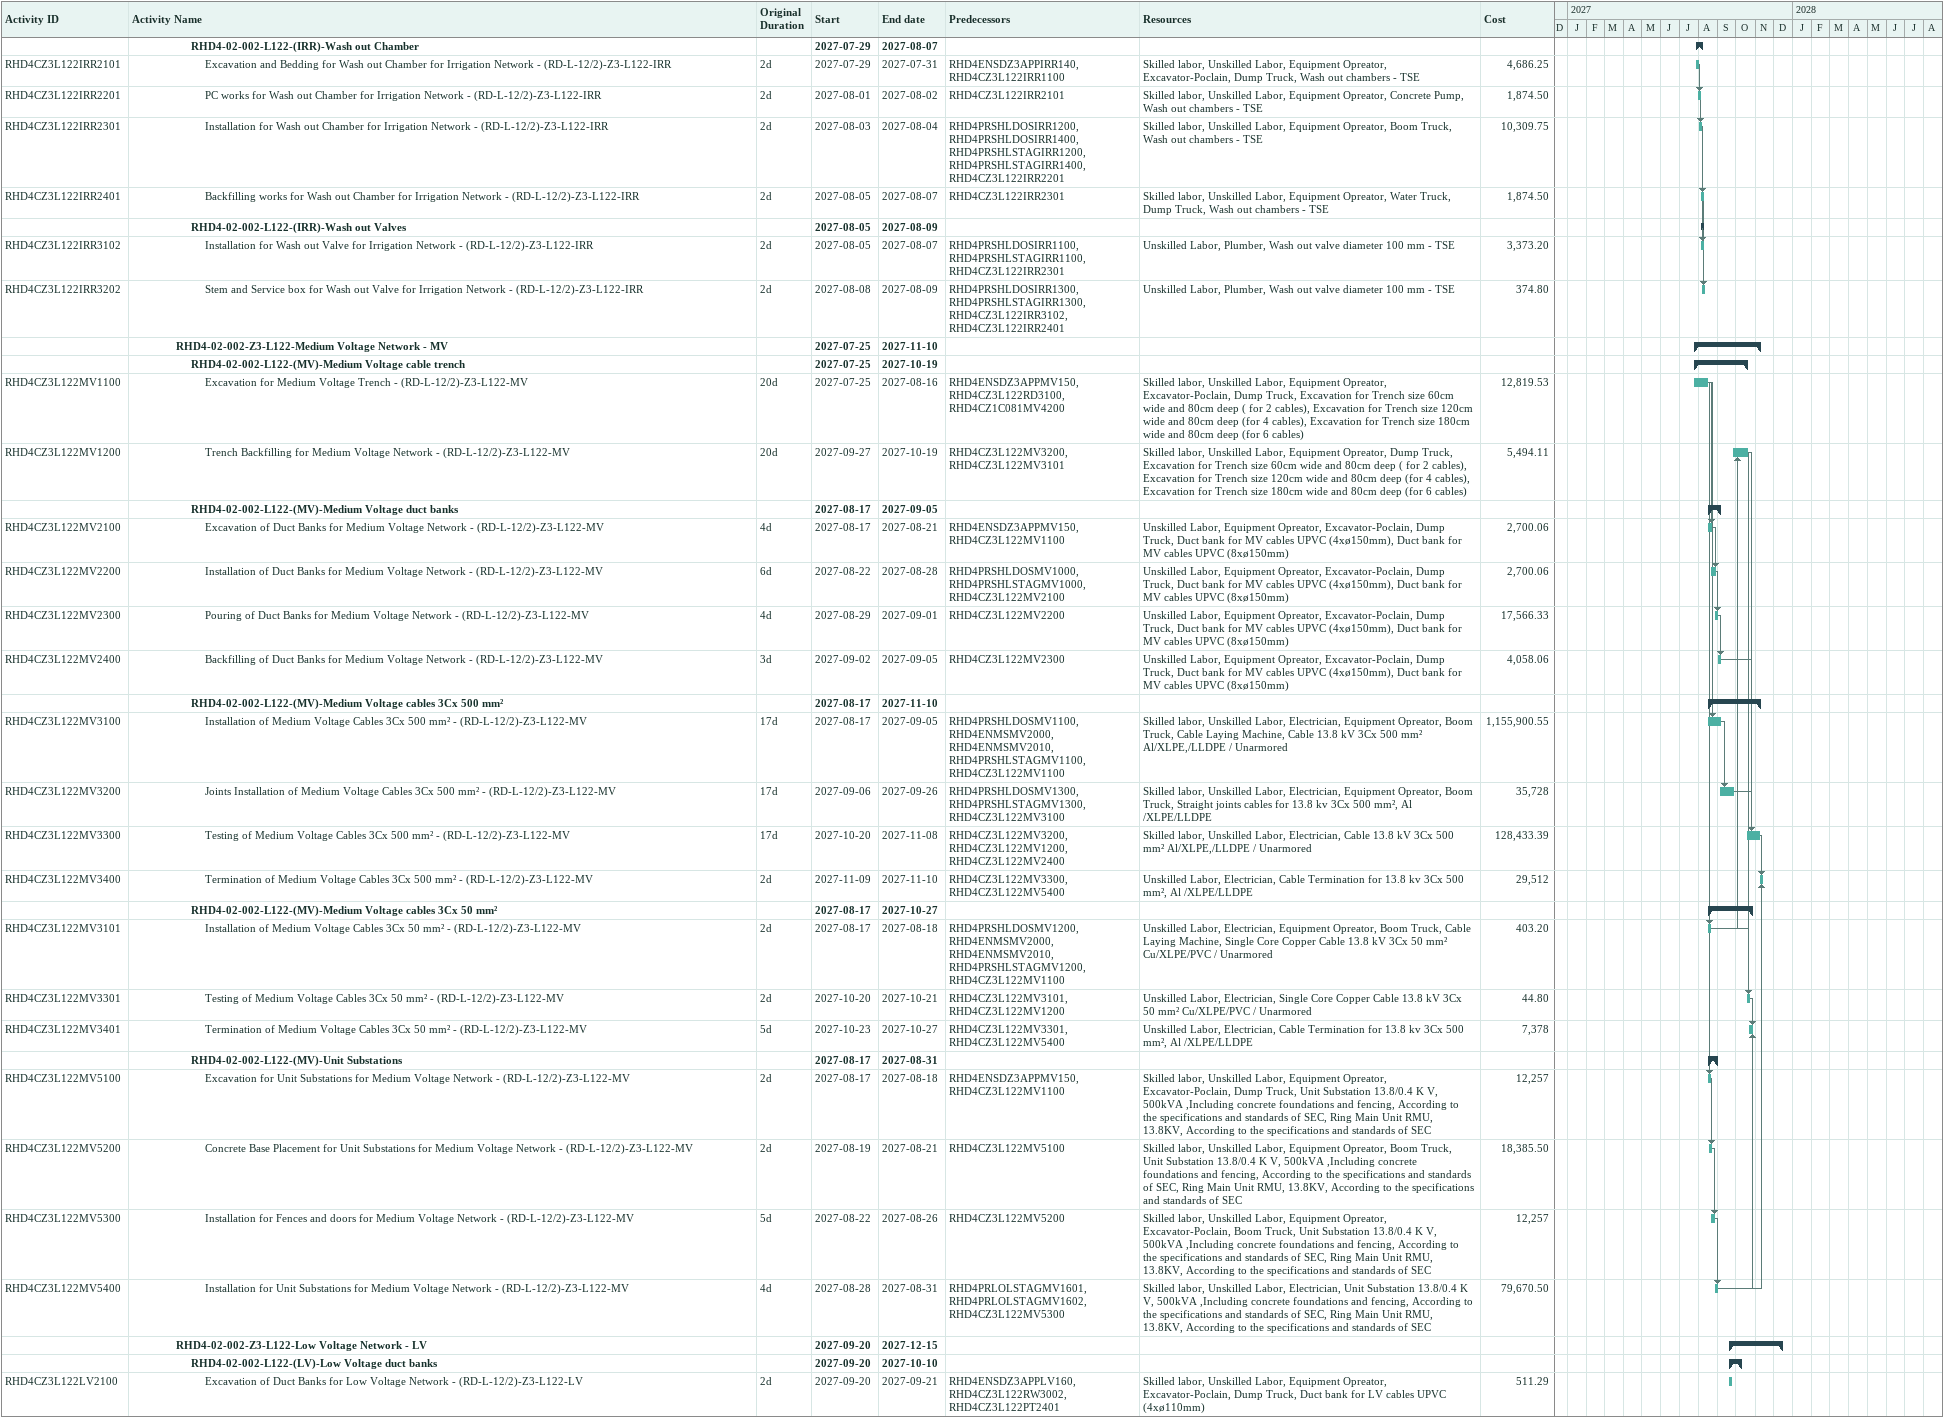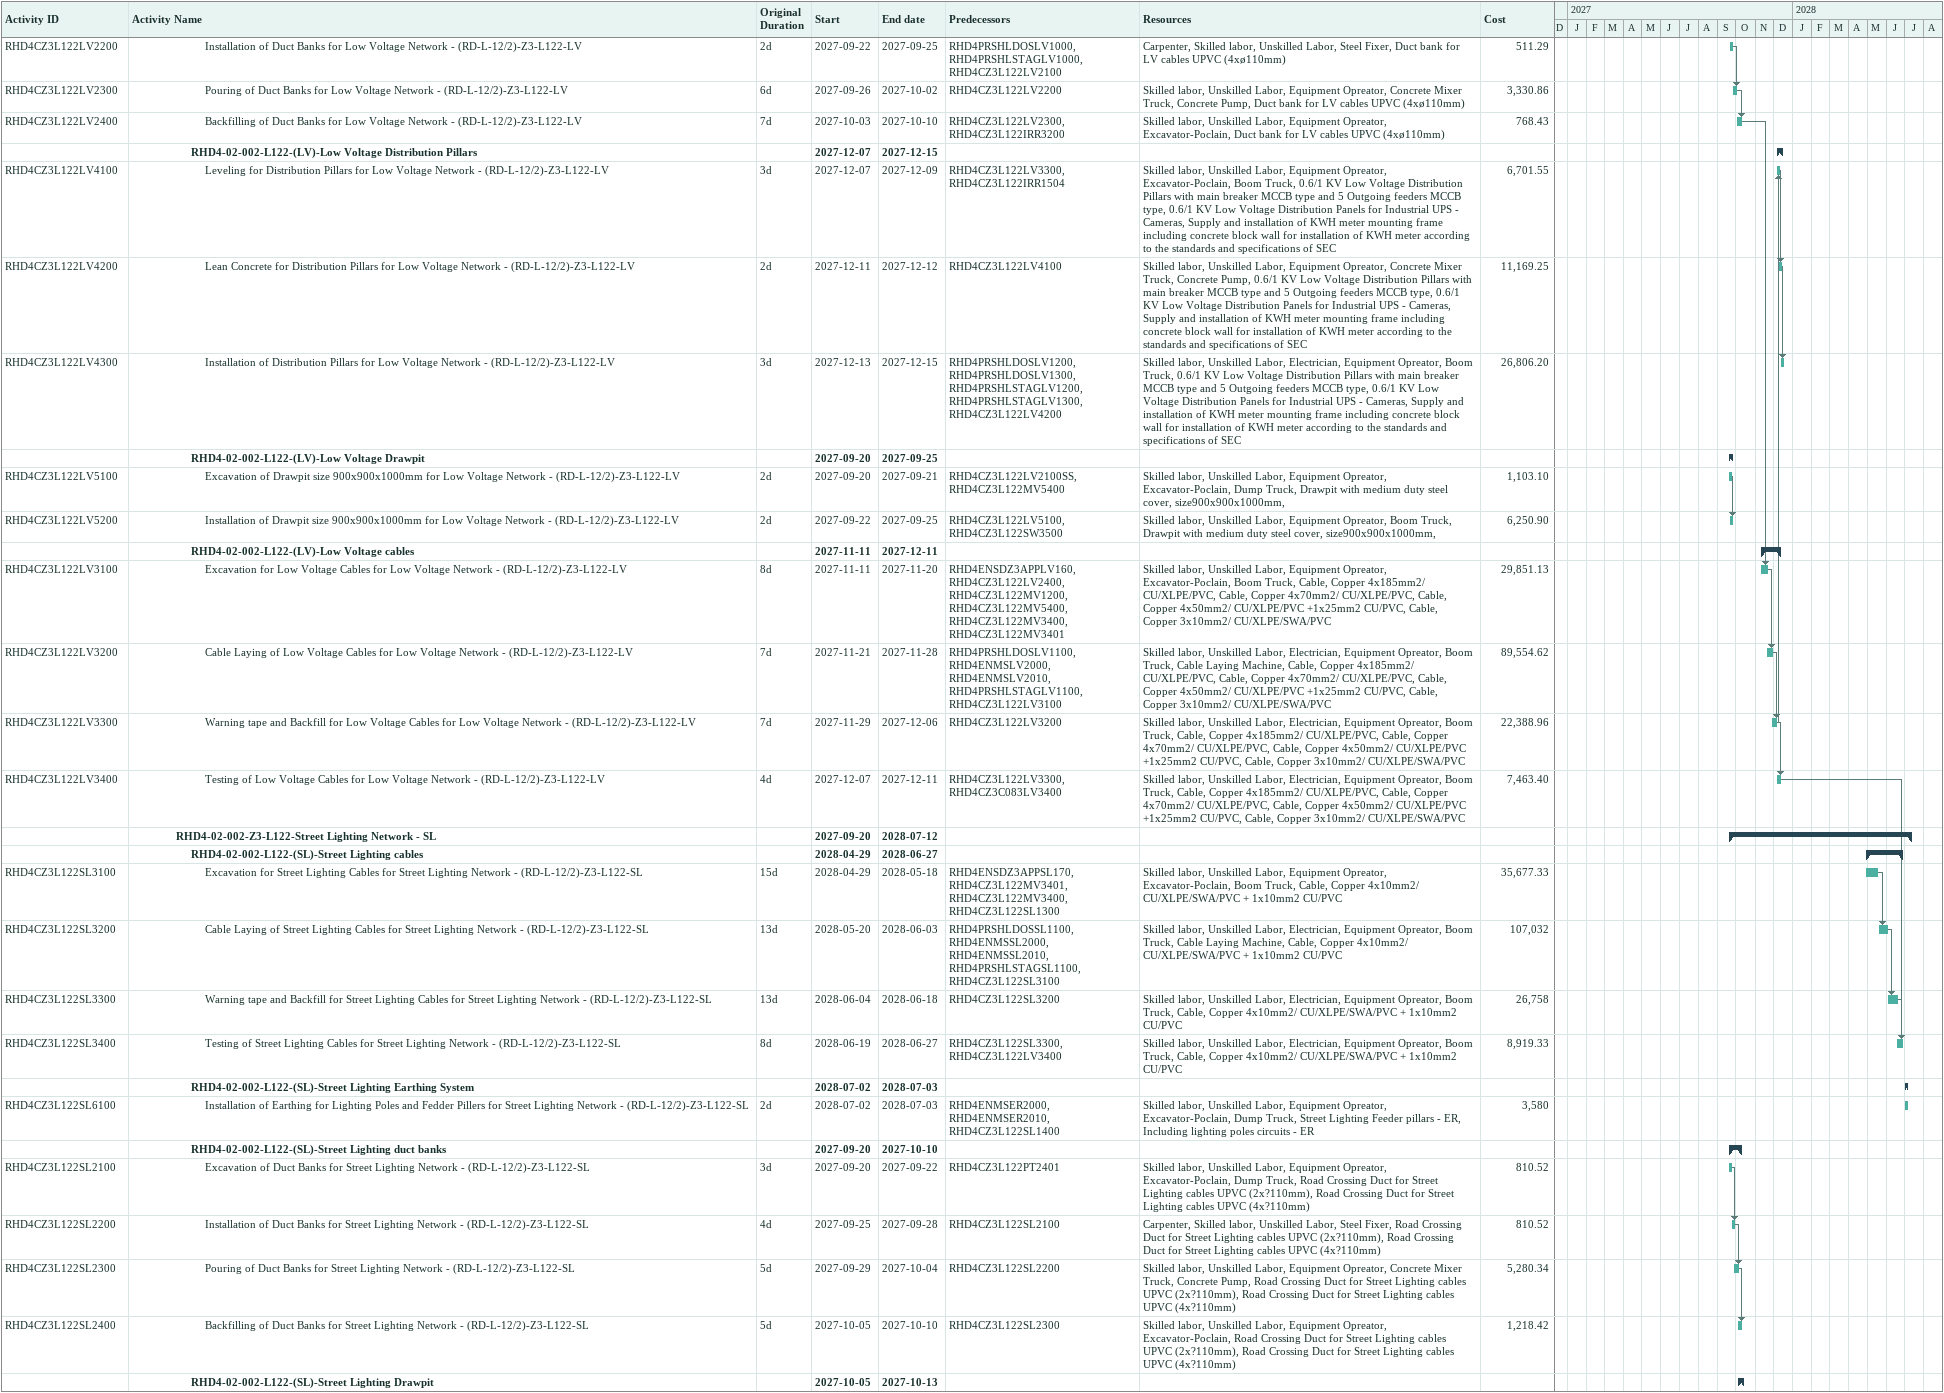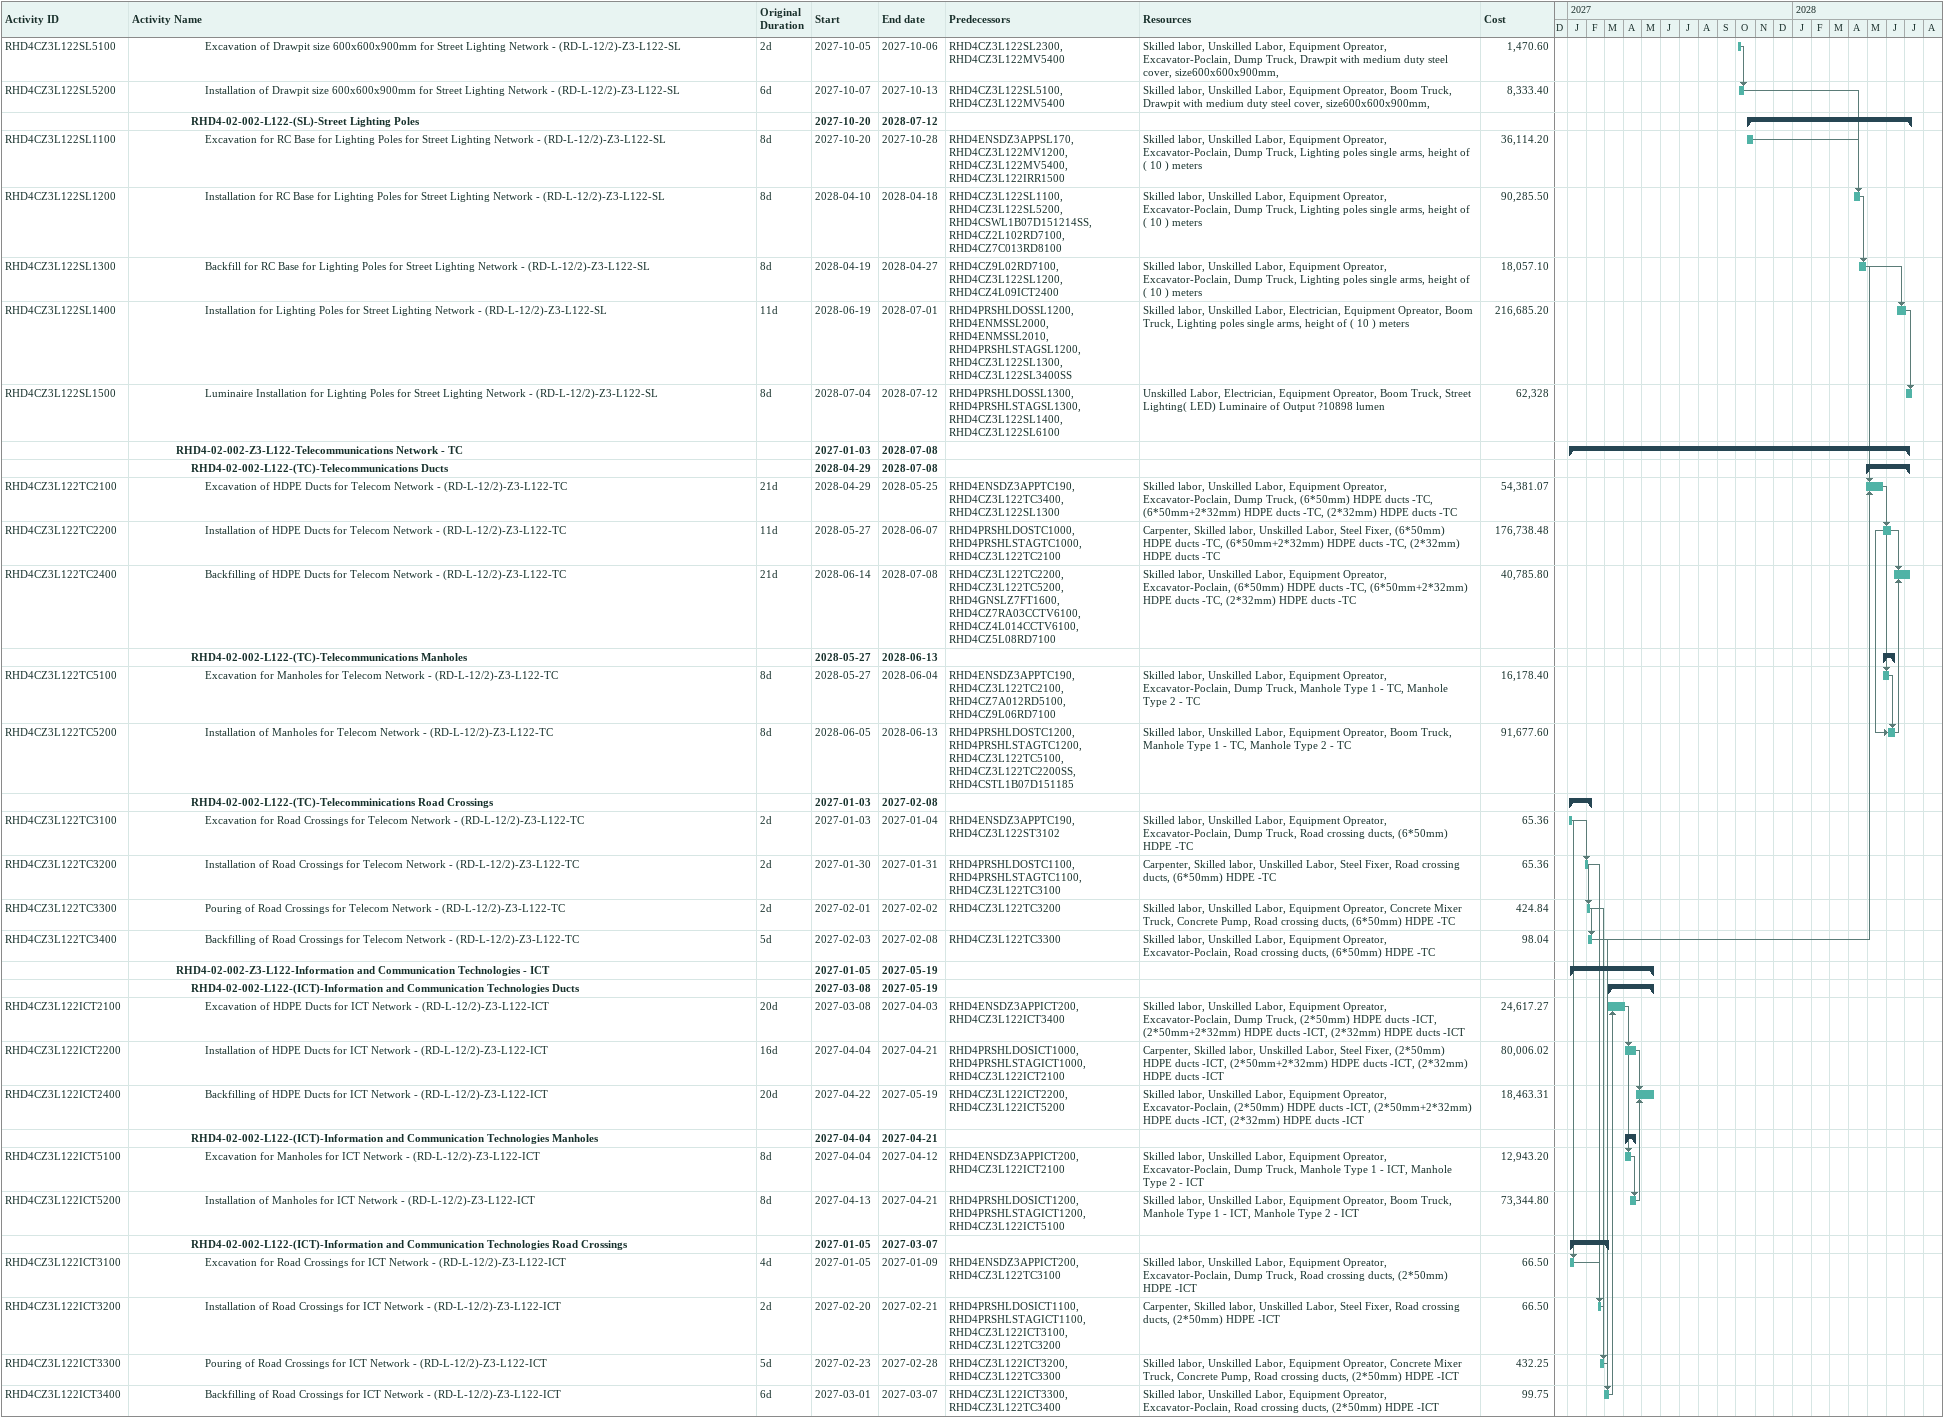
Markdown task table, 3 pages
| ID | Level | Task | Original duration | Start | Finish | Predecessors | Resources | Cost |
|---|---|---|---|---|---|---|---|---|
|  | 5 | **RHD4-02-002-L122-(IRR)-Wash out Chamber** |  | 2027-07-29 | 2027-08-07 |  |  |  |
| RHD4CZ3L122IRR2101 | 6 | Excavation and Bedding for Wash out Chamber for Irrigation Network - (RD-L-12/2)-Z3-L122-IRR | 2d | 2027-07-29 | 2027-07-31 | RHD4ENSDZ3APPIRR140, RHD4CZ3L122IRR1100 | Skilled labor, Unskilled Labor, Equipment Opreator, Excavator-Poclain, Dump Truck, Wash out chambers - TSE | 4686.25 |
| RHD4CZ3L122IRR2201 | 6 | PC works for Wash out Chamber for Irrigation Network - (RD-L-12/2)-Z3-L122-IRR | 2d | 2027-08-01 | 2027-08-02 | RHD4CZ3L122IRR2101 | Skilled labor, Unskilled Labor, Equipment Opreator, Concrete Pump, Wash out chambers - TSE | 1874.50 |
| RHD4CZ3L122IRR2301 | 6 | Installation for Wash out Chamber for Irrigation Network - (RD-L-12/2)-Z3-L122-IRR | 2d | 2027-08-03 | 2027-08-04 | RHD4PRSHLDOSIRR1200, RHD4PRSHLDOSIRR1400, RHD4PRSHLSTAGIRR1200, RHD4PRSHLSTAGIRR1400, RHD4CZ3L122IRR2201 | Skilled labor, Unskilled Labor, Equipment Opreator, Boom Truck, Wash out chambers - TSE | 10309.75 |
| RHD4CZ3L122IRR2401 | 6 | Backfilling works for Wash out Chamber for Irrigation Network - (RD-L-12/2)-Z3-L122-IRR | 2d | 2027-08-05 | 2027-08-07 | RHD4CZ3L122IRR2301 | Skilled labor, Unskilled Labor, Equipment Opreator, Water Truck, Dump Truck, Wash out chambers - TSE | 1874.50 |
|  | 5 | **RHD4-02-002-L122-(IRR)-Wash out Valves** |  | 2027-08-05 | 2027-08-09 |  |  |  |
| RHD4CZ3L122IRR3102 | 6 | Installation for Wash out Valve for Irrigation Network - (RD-L-12/2)-Z3-L122-IRR | 2d | 2027-08-05 | 2027-08-07 | RHD4PRSHLDOSIRR1100, RHD4PRSHLSTAGIRR1100, RHD4CZ3L122IRR2301 | Unskilled Labor, Plumber, Wash out valve diameter 100 mm - TSE | 3373.20 |
| RHD4CZ3L122IRR3202 | 6 | Stem and Service box for Wash out Valve for Irrigation Network - (RD-L-12/2)-Z3-L122-IRR | 2d | 2027-08-08 | 2027-08-09 | RHD4PRSHLDOSIRR1300, RHD4PRSHLSTAGIRR1300, RHD4CZ3L122IRR3102, RHD4CZ3L122IRR2401 | Unskilled Labor, Plumber, Wash out valve diameter 100 mm - TSE | 374.80 |
|  | 4 | **RHD4-02-002-Z3-L122-Medium Voltage Network - MV** |  | 2027-07-25 | 2027-11-10 |  |  |  |
|  | 5 | **RHD4-02-002-L122-(MV)-Medium Voltage cable trench** |  | 2027-07-25 | 2027-10-19 |  |  |  |
| RHD4CZ3L122MV1100 | 6 | Excavation for Medium Voltage Trench - (RD-L-12/2)-Z3-L122-MV | 20d | 2027-07-25 | 2027-08-16 | RHD4ENSDZ3APPMV150, RHD4CZ3L122RD3100, RHD4CZ1C081MV4200 | Skilled labor, Unskilled Labor, Equipment Opreator, Excavator-Poclain, Dump Truck, Excavation for Trench size 60cm wide and 80cm deep ( for 2 cables), Excavation for Trench size 120cm wide and 80cm deep (for 4 cables), Excavation for Trench size 180cm wide and 80cm deep (for 6 cables) | 12819.53 |
| RHD4CZ3L122MV1200 | 6 | Trench Backfilling for Medium Voltage Network - (RD-L-12/2)-Z3-L122-MV | 20d | 2027-09-27 | 2027-10-19 | RHD4CZ3L122MV3200, RHD4CZ3L122MV3101 | Skilled labor, Unskilled Labor, Equipment Opreator, Dump Truck, Excavation for Trench size 60cm wide and 80cm deep ( for 2 cables), Excavation for Trench size 120cm wide and 80cm deep (for 4 cables), Excavation for Trench size 180cm wide and 80cm deep (for 6 cables) | 5494.11 |
|  | 5 | **RHD4-02-002-L122-(MV)-Medium Voltage duct banks** |  | 2027-08-17 | 2027-09-05 |  |  |  |
| RHD4CZ3L122MV2100 | 6 | Excavation of Duct Banks for Medium Voltage Network - (RD-L-12/2)-Z3-L122-MV | 4d | 2027-08-17 | 2027-08-21 | RHD4ENSDZ3APPMV150, RHD4CZ3L122MV1100 | Unskilled Labor, Equipment Opreator, Excavator-Poclain, Dump Truck, Duct bank for MV cables UPVC (4xø150mm), Duct bank for MV cables UPVC (8xø150mm) | 2700.06 |
| RHD4CZ3L122MV2200 | 6 | Installation of Duct Banks for Medium Voltage Network - (RD-L-12/2)-Z3-L122-MV | 6d | 2027-08-22 | 2027-08-28 | RHD4PRSHLDOSMV1000, RHD4PRSHLSTAGMV1000, RHD4CZ3L122MV2100 | Unskilled Labor, Equipment Opreator, Excavator-Poclain, Dump Truck, Duct bank for MV cables UPVC (4xø150mm), Duct bank for MV cables UPVC (8xø150mm) | 2700.06 |
| RHD4CZ3L122MV2300 | 6 | Pouring of Duct Banks for Medium Voltage Network - (RD-L-12/2)-Z3-L122-MV | 4d | 2027-08-29 | 2027-09-01 | RHD4CZ3L122MV2200 | Unskilled Labor, Equipment Opreator, Excavator-Poclain, Dump Truck, Duct bank for MV cables UPVC (4xø150mm), Duct bank for MV cables UPVC (8xø150mm) | 17566.33 |
| RHD4CZ3L122MV2400 | 6 | Backfilling of Duct Banks for Medium Voltage Network - (RD-L-12/2)-Z3-L122-MV | 3d | 2027-09-02 | 2027-09-05 | RHD4CZ3L122MV2300 | Unskilled Labor, Equipment Opreator, Excavator-Poclain, Dump Truck, Duct bank for MV cables UPVC (4xø150mm), Duct bank for MV cables UPVC (8xø150mm) | 4058.06 |
|  | 5 | **RHD4-02-002-L122-(MV)-Medium Voltage cables 3Cx 500 mm²** |  | 2027-08-17 | 2027-11-10 |  |  |  |
| RHD4CZ3L122MV3100 | 6 | Installation of Medium Voltage Cables 3Cx 500 mm² - (RD-L-12/2)-Z3-L122-MV | 17d | 2027-08-17 | 2027-09-05 | RHD4PRSHLDOSMV1100, RHD4ENMSMV2000, RHD4ENMSMV2010, RHD4PRSHLSTAGMV1100, RHD4CZ3L122MV1100 | Skilled labor, Unskilled Labor, Electrician, Equipment Opreator, Boom Truck, Cable Laying Machine, Cable 13.8 kV 3Cx 500 mm² Al/XLPE,/LLDPE / Unarmored | 1155900.55 |
| RHD4CZ3L122MV3200 | 6 | Joints Installation of Medium Voltage Cables 3Cx 500 mm² - (RD-L-12/2)-Z3-L122-MV | 17d | 2027-09-06 | 2027-09-26 | RHD4PRSHLDOSMV1300, RHD4PRSHLSTAGMV1300, RHD4CZ3L122MV3100 | Skilled labor, Unskilled Labor, Electrician, Equipment Opreator, Boom Truck, Straight joints cables for 13.8 kv 3Cx 500 mm², Al /XLPE/LLDPE | 35728 |
| RHD4CZ3L122MV3300 | 6 | Testing of Medium Voltage Cables 3Cx 500 mm² - (RD-L-12/2)-Z3-L122-MV | 17d | 2027-10-20 | 2027-11-08 | RHD4CZ3L122MV3200, RHD4CZ3L122MV1200, RHD4CZ3L122MV2400 | Skilled labor, Unskilled Labor, Electrician, Cable 13.8 kV 3Cx 500 mm² Al/XLPE,/LLDPE / Unarmored | 128433.39 |
| RHD4CZ3L122MV3400 | 6 | Termination of Medium Voltage Cables 3Cx 500 mm² - (RD-L-12/2)-Z3-L122-MV | 2d | 2027-11-09 | 2027-11-10 | RHD4CZ3L122MV3300, RHD4CZ3L122MV5400 | Unskilled Labor, Electrician, Cable Termination for 13.8 kv 3Cx 500 mm², Al /XLPE/LLDPE | 29512 |
|  | 5 | **RHD4-02-002-L122-(MV)-Medium Voltage cables 3Cx 50 mm²** |  | 2027-08-17 | 2027-10-27 |  |  |  |
| RHD4CZ3L122MV3101 | 6 | Installation of Medium Voltage Cables 3Cx 50 mm² - (RD-L-12/2)-Z3-L122-MV | 2d | 2027-08-17 | 2027-08-18 | RHD4PRSHLDOSMV1200, RHD4ENMSMV2000, RHD4ENMSMV2010, RHD4PRSHLSTAGMV1200, RHD4CZ3L122MV1100 | Unskilled Labor, Electrician, Equipment Opreator, Boom Truck, Cable Laying Machine, Single Core Copper Cable 13.8 kV 3Cx 50 mm² Cu/XLPE/PVC / Unarmored | 403.20 |
| RHD4CZ3L122MV3301 | 6 | Testing of Medium Voltage Cables 3Cx 50 mm² - (RD-L-12/2)-Z3-L122-MV | 2d | 2027-10-20 | 2027-10-21 | RHD4CZ3L122MV3101, RHD4CZ3L122MV1200 | Unskilled Labor, Electrician, Single Core Copper Cable 13.8 kV 3Cx 50 mm² Cu/XLPE/PVC / Unarmored | 44.80 |
| RHD4CZ3L122MV3401 | 6 | Termination of Medium Voltage Cables 3Cx 50 mm² - (RD-L-12/2)-Z3-L122-MV | 5d | 2027-10-23 | 2027-10-27 | RHD4CZ3L122MV3301, RHD4CZ3L122MV5400 | Unskilled Labor, Electrician, Cable Termination for 13.8 kv 3Cx 500 mm², Al /XLPE/LLDPE | 7378 |
|  | 5 | **RHD4-02-002-L122-(MV)-Unit Substations** |  | 2027-08-17 | 2027-08-31 |  |  |  |
| RHD4CZ3L122MV5100 | 6 | Excavation for Unit Substations for Medium Voltage Network - (RD-L-12/2)-Z3-L122-MV | 2d | 2027-08-17 | 2027-08-18 | RHD4ENSDZ3APPMV150, RHD4CZ3L122MV1100 | Skilled labor, Unskilled Labor, Equipment Opreator, Excavator-Poclain, Dump Truck, Unit Substation 13.8/0.4 K V, 500kVA ,Including concrete foundations and fencing, According to the specifications and standards of SEC, Ring Main Unit RMU, 13.8KV, According to the specifications and standards of SEC | 12257 |
| RHD4CZ3L122MV5200 | 6 | Concrete Base Placement for Unit Substations for Medium Voltage Network - (RD-L-12/2)-Z3-L122-MV | 2d | 2027-08-19 | 2027-08-21 | RHD4CZ3L122MV5100 | Skilled labor, Unskilled Labor, Equipment Opreator, Boom Truck, Unit Substation 13.8/0.4 K V, 500kVA ,Including concrete foundations and fencing, According to the specifications and standards of SEC, Ring Main Unit RMU, 13.8KV, According to the specifications and standards of SEC | 18385.50 |
| RHD4CZ3L122MV5300 | 6 | Installation for Fences and doors for Medium Voltage Network - (RD-L-12/2)-Z3-L122-MV | 5d | 2027-08-22 | 2027-08-26 | RHD4CZ3L122MV5200 | Skilled labor, Unskilled Labor, Equipment Opreator, Excavator-Poclain, Boom Truck, Unit Substation 13.8/0.4 K V, 500kVA ,Including concrete foundations and fencing, According to the specifications and standards of SEC, Ring Main Unit RMU, 13.8KV, According to the specifications and standards of SEC | 12257 |
| RHD4CZ3L122MV5400 | 6 | Installation for Unit Substations for Medium Voltage Network - (RD-L-12/2)-Z3-L122-MV | 4d | 2027-08-28 | 2027-08-31 | RHD4PRLOLSTAGMV1601, RHD4PRLOLSTAGMV1602, RHD4CZ3L122MV5300 | Skilled labor, Unskilled Labor, Electrician, Unit Substation 13.8/0.4 K V, 500kVA ,Including concrete foundations and fencing, According to the specifications and standards of SEC, Ring Main Unit RMU, 13.8KV, According to the specifications and standards of SEC | 79670.50 |
|  | 4 | **RHD4-02-002-Z3-L122-Low Voltage Network - LV** |  | 2027-09-20 | 2027-12-15 |  |  |  |
|  | 5 | **RHD4-02-002-L122-(LV)-Low Voltage duct banks** |  | 2027-09-20 | 2027-10-10 |  |  |  |
| RHD4CZ3L122LV2100 | 6 | Excavation of Duct Banks for Low Voltage Network - (RD-L-12/2)-Z3-L122-LV | 2d | 2027-09-20 | 2027-09-21 | RHD4ENSDZ3APPLV160, RHD4CZ3L122RW3002, RHD4CZ3L122PT2401 | Skilled labor, Unskilled Labor, Equipment Opreator, Excavator-Poclain, Dump Truck, Duct bank for LV cables UPVC (4xø110mm) | 511.29 |
| RHD4CZ3L122LV2200 | 6 | Installation of Duct Banks for Low Voltage Network - (RD-L-12/2)-Z3-L122-LV | 2d | 2027-09-22 | 2027-09-25 | RHD4PRSHLDOSLV1000, RHD4PRSHLSTAGLV1000, RHD4CZ3L122LV2100 | Carpenter, Skilled labor, Unskilled Labor, Steel Fixer, Duct bank for LV cables UPVC (4xø110mm) | 511.29 |
| RHD4CZ3L122LV2300 | 6 | Pouring of Duct Banks for Low Voltage Network - (RD-L-12/2)-Z3-L122-LV | 6d | 2027-09-26 | 2027-10-02 | RHD4CZ3L122LV2200 | Skilled labor, Unskilled Labor, Equipment Opreator, Concrete Mixer Truck, Concrete Pump, Duct bank for LV cables UPVC (4xø110mm) | 3330.86 |
| RHD4CZ3L122LV2400 | 6 | Backfilling of Duct Banks for Low Voltage Network - (RD-L-12/2)-Z3-L122-LV | 7d | 2027-10-03 | 2027-10-10 | RHD4CZ3L122LV2300, RHD4CZ3L122IRR3200 | Skilled labor, Unskilled Labor, Equipment Opreator, Excavator-Poclain, Duct bank for LV cables UPVC (4xø110mm) | 768.43 |
|  | 5 | **RHD4-02-002-L122-(LV)-Low Voltage Distribution Pillars** |  | 2027-12-07 | 2027-12-15 |  |  |  |
| RHD4CZ3L122LV4100 | 6 | Leveling for Distribution Pillars for Low Voltage Network - (RD-L-12/2)-Z3-L122-LV | 3d | 2027-12-07 | 2027-12-09 | RHD4CZ3L122LV3300, RHD4CZ3L122IRR1504 | Skilled labor, Unskilled Labor, Equipment Opreator, Excavator-Poclain, Boom Truck, 0.6/1 KV Low Voltage Distribution Pillars with main breaker MCCB type and 5 Outgoing feeders MCCB type, 0.6/1 KV Low Voltage Distribution Panels for Industrial UPS - Cameras, Supply and installation of KWH meter mounting frame including concrete block wall for installation of KWH meter according to the standards and specifications of SEC | 6701.55 |
| RHD4CZ3L122LV4200 | 6 | Lean Concrete for Distribution Pillars for Low Voltage Network - (RD-L-12/2)-Z3-L122-LV | 2d | 2027-12-11 | 2027-12-12 | RHD4CZ3L122LV4100 | Skilled labor, Unskilled Labor, Equipment Opreator, Concrete Mixer Truck, Concrete Pump, 0.6/1 KV Low Voltage Distribution Pillars with main breaker MCCB type and 5 Outgoing feeders MCCB type, 0.6/1 KV Low Voltage Distribution Panels for Industrial UPS - Cameras, Supply and installation of KWH meter mounting frame including concrete block wall for installation of KWH meter according to the standards and specifications of SEC | 11169.25 |
| RHD4CZ3L122LV4300 | 6 | Installation of Distribution Pillars for Low Voltage Network - (RD-L-12/2)-Z3-L122-LV | 3d | 2027-12-13 | 2027-12-15 | RHD4PRSHLDOSLV1200, RHD4PRSHLDOSLV1300, RHD4PRSHLSTAGLV1200, RHD4PRSHLSTAGLV1300, RHD4CZ3L122LV4200 | Skilled labor, Unskilled Labor, Electrician, Equipment Opreator, Boom Truck, 0.6/1 KV Low Voltage Distribution Pillars with main breaker MCCB type and 5 Outgoing feeders MCCB type, 0.6/1 KV Low Voltage Distribution Panels for Industrial UPS - Cameras, Supply and installation of KWH meter mounting frame including concrete block wall for installation of KWH meter according to the standards and specifications of SEC | 26806.20 |
|  | 5 | **RHD4-02-002-L122-(LV)-Low Voltage Drawpit** |  | 2027-09-20 | 2027-09-25 |  |  |  |
| RHD4CZ3L122LV5100 | 6 | Excavation of Drawpit size 900x900x1000mm for Low Voltage Network - (RD-L-12/2)-Z3-L122-LV | 2d | 2027-09-20 | 2027-09-21 | RHD4CZ3L122LV2100SS, RHD4CZ3L122MV5400 | Skilled labor, Unskilled Labor, Equipment Opreator, Excavator-Poclain, Dump Truck, Drawpit with medium duty steel cover, size900x900x1000mm, | 1103.10 |
| RHD4CZ3L122LV5200 | 6 | Installation of Drawpit size 900x900x1000mm for Low Voltage Network - (RD-L-12/2)-Z3-L122-LV | 2d | 2027-09-22 | 2027-09-25 | RHD4CZ3L122LV5100, RHD4CZ3L122SW3500 | Skilled labor, Unskilled Labor, Equipment Opreator, Boom Truck, Drawpit with medium duty steel cover, size900x900x1000mm, | 6250.90 |
|  | 5 | **RHD4-02-002-L122-(LV)-Low Voltage cables** |  | 2027-11-11 | 2027-12-11 |  |  |  |
| RHD4CZ3L122LV3100 | 6 | Excavation for Low Voltage Cables for Low Voltage Network - (RD-L-12/2)-Z3-L122-LV | 8d | 2027-11-11 | 2027-11-20 | RHD4ENSDZ3APPLV160, RHD4CZ3L122LV2400, RHD4CZ3L122MV1200, RHD4CZ3L122MV5400, RHD4CZ3L122MV3400, RHD4CZ3L122MV3401 | Skilled labor, Unskilled Labor, Equipment Opreator, Excavator-Poclain, Boom Truck, Cable, Copper 4x185mm2/ CU/XLPE/PVC, Cable, Copper 4x70mm2/ CU/XLPE/PVC, Cable, Copper 4x50mm2/ CU/XLPE/PVC +1x25mm2 CU/PVC, Cable, Copper 3x10mm2/ CU/XLPE/SWA/PVC | 29851.13 |
| RHD4CZ3L122LV3200 | 6 | Cable Laying of Low Voltage Cables for Low Voltage Network - (RD-L-12/2)-Z3-L122-LV | 7d | 2027-11-21 | 2027-11-28 | RHD4PRSHLDOSLV1100, RHD4ENMSLV2000, RHD4ENMSLV2010, RHD4PRSHLSTAGLV1100, RHD4CZ3L122LV3100 | Skilled labor, Unskilled Labor, Electrician, Equipment Opreator, Boom Truck, Cable Laying Machine, Cable, Copper 4x185mm2/ CU/XLPE/PVC, Cable, Copper 4x70mm2/ CU/XLPE/PVC, Cable, Copper 4x50mm2/ CU/XLPE/PVC +1x25mm2 CU/PVC, Cable, Copper 3x10mm2/ CU/XLPE/SWA/PVC | 89554.62 |
| RHD4CZ3L122LV3300 | 6 | Warning tape and Backfill for Low Voltage Cables for Low Voltage Network - (RD-L-12/2)-Z3-L122-LV | 7d | 2027-11-29 | 2027-12-06 | RHD4CZ3L122LV3200 | Skilled labor, Unskilled Labor, Electrician, Equipment Opreator, Boom Truck, Cable, Copper 4x185mm2/ CU/XLPE/PVC, Cable, Copper 4x70mm2/ CU/XLPE/PVC, Cable, Copper 4x50mm2/ CU/XLPE/PVC +1x25mm2 CU/PVC, Cable, Copper 3x10mm2/ CU/XLPE/SWA/PVC | 22388.96 |
| RHD4CZ3L122LV3400 | 6 | Testing of Low Voltage Cables for Low Voltage Network - (RD-L-12/2)-Z3-L122-LV | 4d | 2027-12-07 | 2027-12-11 | RHD4CZ3L122LV3300, RHD4CZ3C083LV3400 | Skilled labor, Unskilled Labor, Electrician, Equipment Opreator, Boom Truck, Cable, Copper 4x185mm2/ CU/XLPE/PVC, Cable, Copper 4x70mm2/ CU/XLPE/PVC, Cable, Copper 4x50mm2/ CU/XLPE/PVC +1x25mm2 CU/PVC, Cable, Copper 3x10mm2/ CU/XLPE/SWA/PVC | 7463.40 |
|  | 4 | **RHD4-02-002-Z3-L122-Street Lighting Network - SL** |  | 2027-09-20 | 2028-07-12 |  |  |  |
|  | 5 | **RHD4-02-002-L122-(SL)-Street Lighting cables** |  | 2028-04-29 | 2028-06-27 |  |  |  |
| RHD4CZ3L122SL3100 | 6 | Excavation for Street Lighting Cables for Street Lighting Network - (RD-L-12/2)-Z3-L122-SL | 15d | 2028-04-29 | 2028-05-18 | RHD4ENSDZ3APPSL170, RHD4CZ3L122MV3401, RHD4CZ3L122MV3400, RHD4CZ3L122SL1300 | Skilled labor, Unskilled Labor, Equipment Opreator, Excavator-Poclain, Boom Truck, Cable, Copper 4x10mm2/ CU/XLPE/SWA/PVC + 1x10mm2 CU/PVC | 35677.33 |
| RHD4CZ3L122SL3200 | 6 | Cable Laying of Street Lighting Cables for Street Lighting Network - (RD-L-12/2)-Z3-L122-SL | 13d | 2028-05-20 | 2028-06-03 | RHD4PRSHLDOSSL1100, RHD4ENMSSL2000, RHD4ENMSSL2010, RHD4PRSHLSTAGSL1100, RHD4CZ3L122SL3100 | Skilled labor, Unskilled Labor, Electrician, Equipment Opreator, Boom Truck, Cable Laying Machine, Cable, Copper 4x10mm2/ CU/XLPE/SWA/PVC + 1x10mm2 CU/PVC | 107032 |
| RHD4CZ3L122SL3300 | 6 | Warning tape and Backfill for Street Lighting Cables for Street Lighting Network - (RD-L-12/2)-Z3-L122-SL | 13d | 2028-06-04 | 2028-06-18 | RHD4CZ3L122SL3200 | Skilled labor, Unskilled Labor, Electrician, Equipment Opreator, Boom Truck, Cable, Copper 4x10mm2/ CU/XLPE/SWA/PVC + 1x10mm2 CU/PVC | 26758 |
| RHD4CZ3L122SL3400 | 6 | Testing of Street Lighting Cables for Street Lighting Network - (RD-L-12/2)-Z3-L122-SL | 8d | 2028-06-19 | 2028-06-27 | RHD4CZ3L122SL3300, RHD4CZ3L122LV3400 | Skilled labor, Unskilled Labor, Electrician, Equipment Opreator, Boom Truck, Cable, Copper 4x10mm2/ CU/XLPE/SWA/PVC + 1x10mm2 CU/PVC | 8919.33 |
|  | 5 | **RHD4-02-002-L122-(SL)-Street Lighting Earthing System** |  | 2028-07-02 | 2028-07-03 |  |  |  |
| RHD4CZ3L122SL6100 | 6 | Installation of Earthing for Lighting Poles and Fedder Pillers for Street Lighting Network - (RD-L-12/2)-Z3-L122-SL | 2d | 2028-07-02 | 2028-07-03 | RHD4ENMSER2000, RHD4ENMSER2010, RHD4CZ3L122SL1400 | Skilled labor, Unskilled Labor, Equipment Opreator, Excavator-Poclain, Dump Truck, Street Lighting Feeder pillars - ER, Including lighting poles circuits - ER | 3580 |
|  | 5 | **RHD4-02-002-L122-(SL)-Street Lighting duct banks** |  | 2027-09-20 | 2027-10-10 |  |  |  |
| RHD4CZ3L122SL2100 | 6 | Excavation of Duct Banks for Street Lighting Network - (RD-L-12/2)-Z3-L122-SL | 3d | 2027-09-20 | 2027-09-22 | RHD4CZ3L122PT2401 | Skilled labor, Unskilled Labor, Equipment Opreator, Excavator-Poclain, Dump Truck, Road Crossing Duct for Street Lighting cables UPVC (2x?110mm), Road Crossing Duct for Street Lighting cables UPVC (4x?110mm) | 810.52 |
| RHD4CZ3L122SL2200 | 6 | Installation of Duct Banks for Street Lighting Network - (RD-L-12/2)-Z3-L122-SL | 4d | 2027-09-25 | 2027-09-28 | RHD4CZ3L122SL2100 | Carpenter, Skilled labor, Unskilled Labor, Steel Fixer, Road Crossing Duct for Street Lighting cables UPVC (2x?110mm), Road Crossing Duct for Street Lighting cables UPVC (4x?110mm) | 810.52 |
| RHD4CZ3L122SL2300 | 6 | Pouring of Duct Banks for Street Lighting Network - (RD-L-12/2)-Z3-L122-SL | 5d | 2027-09-29 | 2027-10-04 | RHD4CZ3L122SL2200 | Skilled labor, Unskilled Labor, Equipment Opreator, Concrete Mixer Truck, Concrete Pump, Road Crossing Duct for Street Lighting cables UPVC (2x?110mm), Road Crossing Duct for Street Lighting cables UPVC (4x?110mm) | 5280.34 |
| RHD4CZ3L122SL2400 | 6 | Backfilling of Duct Banks for Street Lighting Network - (RD-L-12/2)-Z3-L122-SL | 5d | 2027-10-05 | 2027-10-10 | RHD4CZ3L122SL2300 | Skilled labor, Unskilled Labor, Equipment Opreator, Excavator-Poclain, Road Crossing Duct for Street Lighting cables UPVC (2x?110mm), Road Crossing Duct for Street Lighting cables UPVC (4x?110mm) | 1218.42 |
|  | 5 | **RHD4-02-002-L122-(SL)-Street Lighting Drawpit** |  | 2027-10-05 | 2027-10-13 |  |  |  |
| RHD4CZ3L122SL5100 | 6 | Excavation of Drawpit size 600x600x900mm for Street Lighting Network - (RD-L-12/2)-Z3-L122-SL | 2d | 2027-10-05 | 2027-10-06 | RHD4CZ3L122SL2300, RHD4CZ3L122MV5400 | Skilled labor, Unskilled Labor, Equipment Opreator, Excavator-Poclain, Dump Truck, Drawpit with medium duty steel cover, size600x600x900mm, | 1470.60 |
| RHD4CZ3L122SL5200 | 6 | Installation of Drawpit size 600x600x900mm for Street Lighting Network - (RD-L-12/2)-Z3-L122-SL | 6d | 2027-10-07 | 2027-10-13 | RHD4CZ3L122SL5100, RHD4CZ3L122MV5400 | Skilled labor, Unskilled Labor, Equipment Opreator, Boom Truck, Drawpit with medium duty steel cover, size600x600x900mm, | 8333.40 |
|  | 5 | **RHD4-02-002-L122-(SL)-Street Lighting Poles** |  | 2027-10-20 | 2028-07-12 |  |  |  |
| RHD4CZ3L122SL1100 | 6 | Excavation for RC Base for Lighting Poles for Street Lighting Network - (RD-L-12/2)-Z3-L122-SL | 8d | 2027-10-20 | 2027-10-28 | RHD4ENSDZ3APPSL170, RHD4CZ3L122MV1200, RHD4CZ3L122MV5400, RHD4CZ3L122IRR1500 | Skilled labor, Unskilled Labor, Equipment Opreator, Excavator-Poclain, Dump Truck, Lighting poles single arms, height of ( 10 ) meters | 36114.20 |
| RHD4CZ3L122SL1200 | 6 | Installation for RC Base for Lighting Poles for Street Lighting Network - (RD-L-12/2)-Z3-L122-SL | 8d | 2028-04-10 | 2028-04-18 | RHD4CZ3L122SL1100, RHD4CZ3L122SL5200, RHD4CSWL1B07D151214SS, RHD4CZ2L102RD7100, RHD4CZ7C013RD8100 | Skilled labor, Unskilled Labor, Equipment Opreator, Excavator-Poclain, Dump Truck, Lighting poles single arms, height of ( 10 ) meters | 90285.50 |
| RHD4CZ3L122SL1300 | 6 | Backfill for RC Base for Lighting Poles for Street Lighting Network - (RD-L-12/2)-Z3-L122-SL | 8d | 2028-04-19 | 2028-04-27 | RHD4CZ9L02RD7100, RHD4CZ3L122SL1200, RHD4CZ4L09ICT2400 | Skilled labor, Unskilled Labor, Equipment Opreator, Excavator-Poclain, Dump Truck, Lighting poles single arms, height of ( 10 ) meters | 18057.10 |
| RHD4CZ3L122SL1400 | 6 | Installation for Lighting Poles for Street Lighting Network - (RD-L-12/2)-Z3-L122-SL | 11d | 2028-06-19 | 2028-07-01 | RHD4PRSHLDOSSL1200, RHD4ENMSSL2000, RHD4ENMSSL2010, RHD4PRSHLSTAGSL1200, RHD4CZ3L122SL1300, RHD4CZ3L122SL3400SS | Skilled labor, Unskilled Labor, Electrician, Equipment Opreator, Boom Truck, Lighting poles single arms, height of ( 10 ) meters | 216685.20 |
| RHD4CZ3L122SL1500 | 6 | Luminaire Installation for Lighting Poles for Street Lighting Network - (RD-L-12/2)-Z3-L122-SL | 8d | 2028-07-04 | 2028-07-12 | RHD4PRSHLDOSSL1300, RHD4PRSHLSTAGSL1300, RHD4CZ3L122SL1400, RHD4CZ3L122SL6100 | Unskilled Labor, Electrician, Equipment Opreator, Boom Truck, Street Lighting( LED) Luminaire of Output ?10898 lumen | 62328 |
|  | 4 | **RHD4-02-002-Z3-L122-Telecommunications Network - TC** |  | 2027-01-03 | 2028-07-08 |  |  |  |
|  | 5 | **RHD4-02-002-L122-(TC)-Telecommunications Ducts** |  | 2028-04-29 | 2028-07-08 |  |  |  |
| RHD4CZ3L122TC2100 | 6 | Excavation of HDPE Ducts for Telecom Network - (RD-L-12/2)-Z3-L122-TC | 21d | 2028-04-29 | 2028-05-25 | RHD4ENSDZ3APPTC190, RHD4CZ3L122TC3400, RHD4CZ3L122SL1300 | Skilled labor, Unskilled Labor, Equipment Opreator, Excavator-Poclain, Dump Truck, (6*50mm) HDPE ducts -TC, (6*50mm+2*32mm) HDPE ducts -TC, (2*32mm) HDPE ducts -TC | 54381.07 |
| RHD4CZ3L122TC2200 | 6 | Installation of HDPE Ducts for Telecom Network - (RD-L-12/2)-Z3-L122-TC | 11d | 2028-05-27 | 2028-06-07 | RHD4PRSHLDOSTC1000, RHD4PRSHLSTAGTC1000, RHD4CZ3L122TC2100 | Carpenter, Skilled labor, Unskilled Labor, Steel Fixer, (6*50mm) HDPE ducts -TC, (6*50mm+2*32mm) HDPE ducts -TC, (2*32mm) HDPE ducts -TC | 176738.48 |
| RHD4CZ3L122TC2400 | 6 | Backfilling of HDPE Ducts for Telecom Network - (RD-L-12/2)-Z3-L122-TC | 21d | 2028-06-14 | 2028-07-08 | RHD4CZ3L122TC2200, RHD4CZ3L122TC5200, RHD4GNSLZ7FT1600, RHD4CZ7RA03CCTV6100, RHD4CZ4L014CCTV6100, RHD4CZ5L08RD7100 | Skilled labor, Unskilled Labor, Equipment Opreator, Excavator-Poclain, (6*50mm) HDPE ducts -TC, (6*50mm+2*32mm) HDPE ducts -TC, (2*32mm) HDPE ducts -TC | 40785.80 |
|  | 5 | **RHD4-02-002-L122-(TC)-Telecommunications Manholes** |  | 2028-05-27 | 2028-06-13 |  |  |  |
| RHD4CZ3L122TC5100 | 6 | Excavation for Manholes for Telecom Network - (RD-L-12/2)-Z3-L122-TC | 8d | 2028-05-27 | 2028-06-04 | RHD4ENSDZ3APPTC190, RHD4CZ3L122TC2100, RHD4CZ7A012RD5100, RHD4CZ9L06RD7100 | Skilled labor, Unskilled Labor, Equipment Opreator, Excavator-Poclain, Dump Truck, Manhole Type 1 - TC, Manhole Type 2 - TC | 16178.40 |
| RHD4CZ3L122TC5200 | 6 | Installation of Manholes for Telecom Network - (RD-L-12/2)-Z3-L122-TC | 8d | 2028-06-05 | 2028-06-13 | RHD4PRSHLDOSTC1200, RHD4PRSHLSTAGTC1200, RHD4CZ3L122TC5100, RHD4CZ3L122TC2200SS, RHD4CSTL1B07D151185 | Skilled labor, Unskilled Labor, Equipment Opreator, Boom Truck, Manhole Type 1 - TC, Manhole Type 2 - TC | 91677.60 |
|  | 5 | **RHD4-02-002-L122-(TC)-Telecomminications Road Crossings** |  | 2027-01-03 | 2027-02-08 |  |  |  |
| RHD4CZ3L122TC3100 | 6 | Excavation for Road Crossings for Telecom Network - (RD-L-12/2)-Z3-L122-TC | 2d | 2027-01-03 | 2027-01-04 | RHD4ENSDZ3APPTC190, RHD4CZ3L122ST3102 | Skilled labor, Unskilled Labor, Equipment Opreator, Excavator-Poclain, Dump Truck, Road crossing ducts, (6*50mm) HDPE -TC | 65.36 |
| RHD4CZ3L122TC3200 | 6 | Installation of Road Crossings for Telecom Network - (RD-L-12/2)-Z3-L122-TC | 2d | 2027-01-30 | 2027-01-31 | RHD4PRSHLDOSTC1100, RHD4PRSHLSTAGTC1100, RHD4CZ3L122TC3100 | Carpenter, Skilled labor, Unskilled Labor, Steel Fixer, Road crossing ducts, (6*50mm) HDPE -TC | 65.36 |
| RHD4CZ3L122TC3300 | 6 | Pouring of Road Crossings for Telecom Network - (RD-L-12/2)-Z3-L122-TC | 2d | 2027-02-01 | 2027-02-02 | RHD4CZ3L122TC3200 | Skilled labor, Unskilled Labor, Equipment Opreator, Concrete Mixer Truck, Concrete Pump, Road crossing ducts, (6*50mm) HDPE -TC | 424.84 |
| RHD4CZ3L122TC3400 | 6 | Backfilling of Road Crossings for Telecom Network - (RD-L-12/2)-Z3-L122-TC | 5d | 2027-02-03 | 2027-02-08 | RHD4CZ3L122TC3300 | Skilled labor, Unskilled Labor, Equipment Opreator, Excavator-Poclain, Road crossing ducts, (6*50mm) HDPE -TC | 98.04 |
|  | 4 | **RHD4-02-002-Z3-L122-Information and Communication Technologies - ICT** |  | 2027-01-05 | 2027-05-19 |  |  |  |
|  | 5 | **RHD4-02-002-L122-(ICT)-Information and Communication Technologies Ducts** |  | 2027-03-08 | 2027-05-19 |  |  |  |
| RHD4CZ3L122ICT2100 | 6 | Excavation of HDPE Ducts for ICT Network - (RD-L-12/2)-Z3-L122-ICT | 20d | 2027-03-08 | 2027-04-03 | RHD4ENSDZ3APPICT200, RHD4CZ3L122ICT3400 | Skilled labor, Unskilled Labor, Equipment Opreator, Excavator-Poclain, Dump Truck, (2*50mm) HDPE ducts -ICT, (2*50mm+2*32mm) HDPE ducts -ICT, (2*32mm) HDPE ducts -ICT | 24617.27 |
| RHD4CZ3L122ICT2200 | 6 | Installation of HDPE Ducts for ICT Network - (RD-L-12/2)-Z3-L122-ICT | 16d | 2027-04-04 | 2027-04-21 | RHD4PRSHLDOSICT1000, RHD4PRSHLSTAGICT1000, RHD4CZ3L122ICT2100 | Carpenter, Skilled labor, Unskilled Labor, Steel Fixer, (2*50mm) HDPE ducts -ICT, (2*50mm+2*32mm) HDPE ducts -ICT, (2*32mm) HDPE ducts -ICT | 80006.02 |
| RHD4CZ3L122ICT2400 | 6 | Backfilling of HDPE Ducts for ICT Network - (RD-L-12/2)-Z3-L122-ICT | 20d | 2027-04-22 | 2027-05-19 | RHD4CZ3L122ICT2200, RHD4CZ3L122ICT5200 | Skilled labor, Unskilled Labor, Equipment Opreator, Excavator-Poclain, (2*50mm) HDPE ducts -ICT, (2*50mm+2*32mm) HDPE ducts -ICT, (2*32mm) HDPE ducts -ICT | 18463.31 |
|  | 5 | **RHD4-02-002-L122-(ICT)-Information and Communication Technologies Manholes** |  | 2027-04-04 | 2027-04-21 |  |  |  |
| RHD4CZ3L122ICT5100 | 6 | Excavation for Manholes for ICT Network - (RD-L-12/2)-Z3-L122-ICT | 8d | 2027-04-04 | 2027-04-12 | RHD4ENSDZ3APPICT200, RHD4CZ3L122ICT2100 | Skilled labor, Unskilled Labor, Equipment Opreator, Excavator-Poclain, Dump Truck, Manhole Type 1 - ICT, Manhole Type 2 - ICT | 12943.20 |
| RHD4CZ3L122ICT5200 | 6 | Installation of Manholes for ICT Network - (RD-L-12/2)-Z3-L122-ICT | 8d | 2027-04-13 | 2027-04-21 | RHD4PRSHLDOSICT1200, RHD4PRSHLSTAGICT1200, RHD4CZ3L122ICT5100 | Skilled labor, Unskilled Labor, Equipment Opreator, Boom Truck, Manhole Type 1 - ICT, Manhole Type 2 - ICT | 73344.80 |
|  | 5 | **RHD4-02-002-L122-(ICT)-Information and Communication Technologies Road Crossings** |  | 2027-01-05 | 2027-03-07 |  |  |  |
| RHD4CZ3L122ICT3100 | 6 | Excavation for Road Crossings for ICT Network - (RD-L-12/2)-Z3-L122-ICT | 4d | 2027-01-05 | 2027-01-09 | RHD4ENSDZ3APPICT200, RHD4CZ3L122TC3100 | Skilled labor, Unskilled Labor, Equipment Opreator, Excavator-Poclain, Dump Truck, Road crossing ducts, (2*50mm) HDPE -ICT | 66.50 |
| RHD4CZ3L122ICT3200 | 6 | Installation of Road Crossings for ICT Network - (RD-L-12/2)-Z3-L122-ICT | 2d | 2027-02-20 | 2027-02-21 | RHD4PRSHLDOSICT1100, RHD4PRSHLSTAGICT1100, RHD4CZ3L122ICT3100, RHD4CZ3L122TC3200 | Carpenter, Skilled labor, Unskilled Labor, Steel Fixer, Road crossing ducts, (2*50mm) HDPE -ICT | 66.50 |
| RHD4CZ3L122ICT3300 | 6 | Pouring of Road Crossings for ICT Network - (RD-L-12/2)-Z3-L122-ICT | 5d | 2027-02-23 | 2027-02-28 | RHD4CZ3L122ICT3200, RHD4CZ3L122TC3300 | Skilled labor, Unskilled Labor, Equipment Opreator, Concrete Mixer Truck, Concrete Pump, Road crossing ducts, (2*50mm) HDPE -ICT | 432.25 |
| RHD4CZ3L122ICT3400 | 6 | Backfilling of Road Crossings for ICT Network - (RD-L-12/2)-Z3-L122-ICT | 6d | 2027-03-01 | 2027-03-07 | RHD4CZ3L122ICT3300, RHD4CZ3L122TC3400 | Skilled labor, Unskilled Labor, Equipment Opreator, Excavator-Poclain, Road crossing ducts, (2*50mm) HDPE -ICT | 99.75 |
